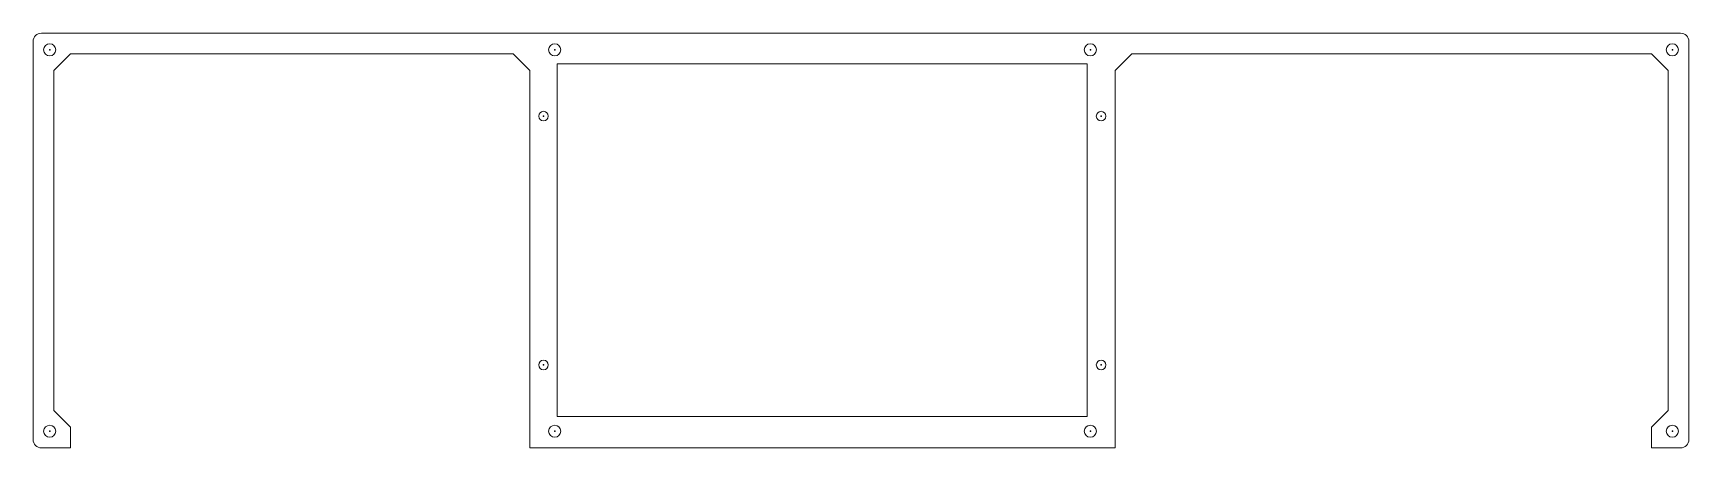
# Model space of a CAD drawing. Header units: inches. Extents: x -3.4 to 16.6, y -1 to 4.
import ezdxf

# ---------------------------------------------------------------- set-up
doc = ezdxf.new("R2010")
doc.units = ezdxf.units.IN
doc.header["$MEASUREMENT"] = 0
doc.header["$PDSIZE"] = -1

msp = doc.modelspace()

# ---------------------------------------------------------------- linework, layer by layer
at = {"color": 7, "linetype": 'Continuous', "lineweight": 15}
for p, q in [((-3.415, 3.869), (-3.415, -0.931)), ((16.485, 3.969), (-3.315, 3.969)), ((16.585, -0.931), (16.585, 3.869)), ((-2.965, 3.719), (-3.165, 3.519)), ((2.385, 3.719), (-2.965, 3.719)), ((2.585, 3.519), (2.385, 3.719)), ((9.315, 3.601), (2.915, 3.601)), ((2.915, 3.601), (2.915, -0.651)), ((9.315, -0.651), (9.315, 3.601)), ((9.855, 3.719), (9.655, 3.519)), ((16.135, 3.719), (9.855, 3.719)), ((16.335, 3.519), (16.135, 3.719)), ((-3.165, 3.519), (-3.165, -0.581)), ((2.585, -1.031), (2.585, 3.519)), ((9.655, 3.519), (9.655, -1.031)), ((16.335, -0.581), (16.335, 3.519)), ((-3.165, -0.581), (-2.965, -0.781)), ((16.135, -0.781), (16.335, -0.581)), ((-2.965, -0.781), (-2.965, -1.031)), ((2.915, -0.651), (9.315, -0.651)), ((16.135, -0.781), (16.135, -1.031)), ((-3.315, -1.031), (-2.965, -1.031)), ((2.585, -1.031), (9.655, -1.031)), ((16.135, -1.031), (16.485, -1.031))]:
    msp.add_line(p, q, dxfattribs=at)
for centre, radius in [((-3.215, 3.769), 0.073), ((2.885, 3.769), 0.073), ((9.355, 3.769), 0.073), ((16.385, 3.769), 0.073), ((2.75, 2.969), 0.058), ((9.485, 2.969), 0.058), ((2.75, -0.031), 0.058), ((9.485, -0.031), 0.058), ((-3.215, -0.831), 0.073), ((2.885, -0.831), 0.073), ((9.355, -0.831), 0.073), ((16.385, -0.831), 0.073)]:
    msp.add_circle(centre, radius, dxfattribs=at)
for centre, start, end in [((-3.315, 3.869), 90, 180), ((16.485, 3.869), 0, 90), ((-3.315, -0.931), 180, 270), ((16.485, -0.931), 270, 0)]:
    msp.add_arc(centre, 0.1, start, end, dxfattribs=at)
at = {"color": 7, "linetype": 'Continuous'}
for p in [(-3.215, 3.769), (-3.215, 3.769), (2.885, 3.769), (9.355, 3.769), (9.355, 3.769), (16.385, 3.769), (16.385, 3.769), (2.75, 2.969), (9.485, 2.969), (2.75, -0.031), (9.485, -0.031), (-3.215, -0.831), (-3.215, -0.831), (2.885, -0.831), (9.355, -0.831), (9.355, -0.831), (16.385, -0.831), (16.385, -0.831)]:
    msp.add_point(p, dxfattribs=at)

doc.saveas('drawing.dxf')
